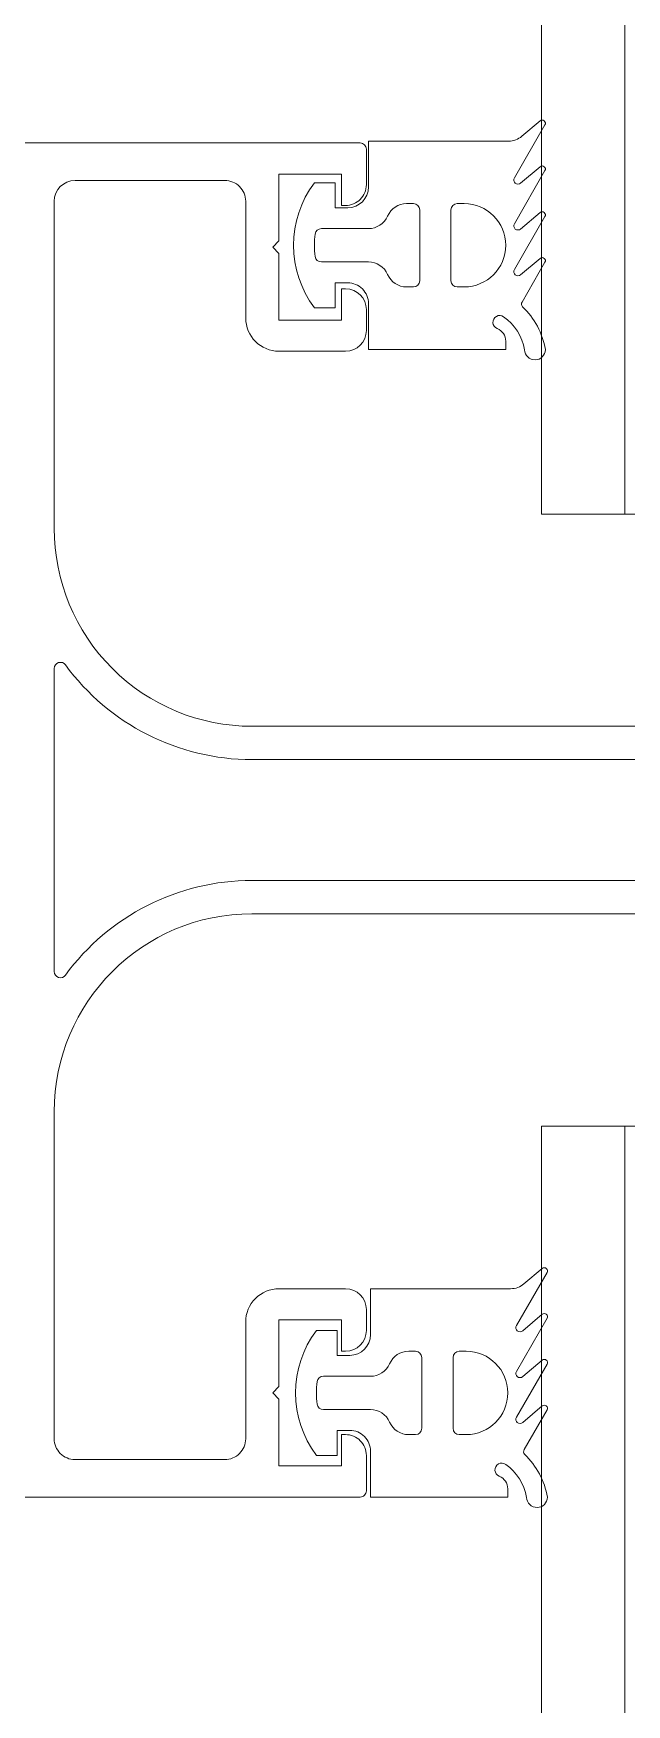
# Model space of a CAD drawing. Extents: x -1299 to 23780, y -3010 to 8106.
# Drawn here: x 4779.01 to 4781.86, y 380.75 to 388.78 of the extents above; entities that cross this region are included whole.
import ezdxf

# ---------------------------------------------------------------- set-up
doc = ezdxf.new("R2010")
doc.units = 0
doc.header["$LTSCALE"] = 25
doc.header["$MEASUREMENT"] = 0
doc.layers.add('10', color=9, linetype='Continuous', lineweight=9)
doc.layers.add('15', color=9, linetype='Continuous', lineweight=9)

# ---------------------------------------------------------------- blocks, each defined once
blk = doc.blocks.new('*U441')
at = {"layer": '10'}
blk.add_line((-1.468840347965794, -18.9468617151615), (-1.468840347965794, -22.6988617151037), dxfattribs=at)
for points in [[(3.250000000022566, -15.53519760309518), (3.250000000022566, -16.60519760310126), (3.250000000022566, -18.07519760311334, -0.4142135623735391), (3.220000000029983, -18.10519760311126), (3.050000000025477, -18.10519760311126, -0.4142135623730951), (2.950000000026932, -18.00519760310999), (2.950000000026932, -17.98519760311501), (3.100000000024748, -17.98519760311501), (3.100000000024748, -17.68519760311028), (2.780000000022425, -17.68519760311028), (2.750000000018246, -17.6551976031069), (2.720000000013953, -17.68519760311028), (2.400000000023339, -17.68519760311028), (2.400000000023339, -17.98519760311501), (2.550000000021157, -17.98519760311501), (2.550000000021157, -18.00519760310999, -0.4142135623730951), (2.450000000022612, -18.10519760311126), (2.350000000024067, -18.10519760311126, -0.4142135623730951), (2.250000000013812, -18.00519760310999), (2.250000000013812, -17.68519760311028, -0.4142135623730951), (2.410000000020829, -17.52519760310679), (2.970000000022025, -17.52519760310679, 0.4142135623730951), (3.07000000002057, -17.42519760310552), (3.07000000002057, -16.70519760310253, 0.4142135623730951), (2.970000000022025, -16.60519760310126), (1.400000000014586, -16.60519760310126, 0.4142135623730951), (0.4500000000051046, -17.55519760310471), (0.4500000000051046, -20.23519760313138)], [(-0.4500000000051046, -20.23519760313138), (-0.4500000000051046, -17.55519760310471, 0.4142135623730951), (-1.400000000002876, -16.60519760310126), (-2.970000000021912, -16.60519760310126, 0.4142135623730951), (-3.070000000020456, -16.70519760310253), (-3.070000000020456, -17.42519760310552, 0.4142135623730951), (-2.970000000021912, -17.52519760310679), (-2.410000000009119, -17.52519760310679, -0.4142135623730951), (-2.250000000013812, -17.68519760310755), (-2.250000000013812, -18.00519760310999, -0.4142135623730284), (-2.350000000023953, -18.10519760311126), (-2.450000000010902, -18.10519760311126, -0.4142135623730284), (-2.550000000021043, -18.00519760310999), (-2.550000000021043, -17.98519760311228), (-2.40000000001163, -17.98519760311228), (-2.40000000001163, -17.68519760310755), (-2.720000000013953, -17.68519760310755), (-2.750000000018133, -17.6551976031069), (-2.780000000022425, -17.68519760310755), (-3.100000000024748, -17.68519760310482), (-3.100000000024748, -17.98519760310592), (-2.950000000026932, -17.98519760311228), (-2.950000000026932, -18.00519760310999, -0.4142135623730951), (-3.050000000013767, -18.10519760311126), (-3.220000000018274, -18.10519760311126, -0.4142135623735389), (-3.250000000022566, -18.07519760311334), (-3.250000000022566, -16.60519760310126), (-3.250000000022566, -15.53519760308972, -0.4142135623733171)]]:
    blk.add_lwpolyline(points, format="xyb", dxfattribs=at)
for points in [[(0.2600000000055047, -19.905197603126, 0.4142135623730951), (0.2899999999980878, -19.87519760312807), (0.2899999999980878, -17.55519760310471, -0.2391816023823669), (0.7445145166836369, -16.65940812942244, 0.7252470296342042), (0.7267986928123378, -16.60519760310126), (5.68e-14, -16.60519760310126), (-0.7267986928123378, -16.60519760310126, 0.7252470296342604), (-0.7445145166836369, -16.65940812942244, -0.2391816023823647), (-0.2899999999980878, -17.55519760310471), (-0.2900000000096838, -19.87519760312807, 0.4142135623733171), (-0.2600000000055047, -19.905197603126), (5.68e-14, -19.905197603126)], [(-2.470000841030753, -18.12519784340657, -0.4142135623726288), (-2.570000841036574, -18.02519784340438), (-2.570000841036574, -17.96519784340671), (-2.450000841033954, -17.96519784340671), (-2.450000841033954, -17.86519784340453, 0.3333333333332321), (-3.050000841047051, -17.86519784340453), (-3.050000841047051, -17.96519784340671), (-2.930000841044432, -17.96519784340671), (-2.930000841044432, -18.02519784340438, -0.4142135623730951), (-3.030000841042976, -18.12519784340657), (-3.250000841051416, -18.12519784340657), (-3.250000841051416, -18.78467284872204), (-3.210521446608083, -18.78467284872204, 0.3076847592327314), (-3.15008207709053, -18.74359109725083, -1.128701775593258), (-3.093050200151822, -18.77457037768727, -0.2012120834861351), (-3.251295199175558, -18.87516656883054, 0.9785310008365528), (-3.250821673778602, -18.97519784343058, 0.1612998685772857), (-3.044731790725393, -18.86481259009997, -0.3075716929249019), (-3.022312757575321, -18.86316905927197), (-2.831753973625212, -18.97318822449051, 0.8390996311750223), (-2.812763306976023, -18.95055602928733), (-2.891905644590053, -18.85623786410906, -0.8390996311790603), (-2.866584755722044, -18.82606160383693), (-2.611753973616771, -18.97318822449051, 0.8390996311775001), (-2.592763306967583, -18.95055602928733), (-2.671905644581613, -18.85623786410906, -0.8390996311751685), (-2.64658475572088, -18.82606160383693), (-2.391753973615607, -18.97318822449051, 0.8390996311802112), (-2.372763306966419, -18.95055602928733), (-2.451905644573173, -18.85623786410906, -0.8390996311790603), (-2.42658475571244, -18.82606160383693), (-2.171753973607167, -18.97318822449051, 0.8390996311805551), (-2.152763306957979, -18.95055602928733), (-2.226605285339076, -18.8625545862651, -0.1763269807083487), (-2.250000841029589, -18.79827582529651), (-2.250000841029589, -18.12519784340657)], [(3.03884536107779, -18.11537302817123, -0.4142135623726288), (2.938845361071968, -18.01537302816905), (2.938845361071968, -17.95537302817138), (3.058845361074588, -17.95537302817138), (3.058845361074588, -17.85537302816919, 0.3333333333332321), (2.458845361061491, -17.85537302816919), (2.458845361061491, -17.95537302817138), (2.578845361064111, -17.95537302817138), (2.578845361064111, -18.01537302816905, -0.4142135623730951), (2.478845361065566, -18.11537302817123), (2.258845361057126, -18.11537302817123), (2.258845361057126, -18.7748480334867), (2.298324755500459, -18.7748480334867, 0.3076847592327314), (2.358764125018012, -18.73376628201549, -1.128701775593258), (2.415796001956721, -18.76474556245193, -0.2012120834861351), (2.257551002932984, -18.8653417535952, 0.9785310008365528), (2.25802452832994, -18.96537302819524, 0.1612998685772857), (2.46411441138315, -18.85498777486464, -0.3075716929249019), (2.486533444533222, -18.85334424403663), (2.677092228483331, -18.96336340925518, 0.8390996311750223), (2.696082895132519, -18.94073121405199), (2.616940557518489, -18.84641304887373, -0.8390996311790603), (2.642261446386498, -18.8162367886016), (2.897092228491771, -18.96336340925518, 0.8390996311775001), (2.916082895140959, -18.94073121405199), (2.836940557526929, -18.84641304887373, -0.8390996311751685), (2.862261446387662, -18.8162367886016), (3.117092228492936, -18.96336340925518, 0.8390996311802112), (3.136082895142124, -18.94073121405199), (3.056940557535369, -18.84641304887373, -0.8390996311790603), (3.082261446396103, -18.8162367886016), (3.337092228501377, -18.96336340925518, 0.8390996311805551), (3.356082895150564, -18.94073121405199), (3.282240916769467, -18.85272977102977, -0.1763269807083487), (3.258845361078954, -18.78845101006118), (3.258845361078954, -18.11537302817123)], [(-2.670000841035118, -18.12519784340657), (-2.670000841042394, -17.89859178779261, 0.3750467088369516), (-2.695946786983597, -17.86886697247064, 0.06787888806713), (-2.804054895097408, -17.86886697247064, 0.3750467088364983), (-2.830000841038612, -17.89859178779261), (-2.830000841038612, -18.12519784340657, -0.29821662669872), (-2.890000841043558, -18.21684935730627, 0.2982166266987449), (-2.950000841048507, -18.30850087120962), (-2.950000841048507, -18.34158685996408, 0.4142135623731131), (-2.920000841042393, -18.37158685996292), (-2.580000841038611, -18.37158685996292, 0.4142135623730951), (-2.550000841039775, -18.34158685996408), (-2.550000841039775, -18.30850087120962, 0.2982166266986086), (-2.610000841037447, -18.21684935730627, -0.2982166266982826)], [(2.838845361073424, -18.11537302817123), (2.838845361066148, -17.88876697255728, 0.3750467088369516), (2.812899415124945, -17.85904215723531, 0.06787888806713), (2.704791307011134, -17.85904215723531, 0.3750467088364983), (2.678845361069932, -17.88876697255728), (2.678845361069932, -18.11537302817123, -0.29821662669872), (2.618845361064984, -18.20702454207094, 0.2982166266987449), (2.558845361060036, -18.29867605597428), (2.558845361060036, -18.33176204472875, 0.4142135623731131), (2.588845361066148, -18.36176204472758), (2.928845361069931, -18.36176204472758, 0.4142135623730951), (2.958845361068767, -18.33176204472875), (2.958845361068767, -18.29867605597428, 0.2982166266986086), (2.898845361071096, -18.20702454207094, -0.2982166266982826)], [(-2.950000841048507, -18.55158685996321), (-2.950000841048507, -18.58467284871403, 0.9999999999999428), (-2.550000841039775, -18.58467284871403), (-2.550000841039775, -18.55158685996321, 0.4142135623731684), (-2.580000841038611, -18.52158685996437), (-2.920000841042393, -18.52158685996437, 0.4142135623730951)], [(2.558845361060036, -18.54176204472787), (2.558845361060036, -18.5748480334787, 0.9999999999999428), (2.958845361068767, -18.5748480334787), (2.958845361068767, -18.54176204472787, 0.4142135623731684), (2.928845361069931, -18.51176204472904), (2.588845361066148, -18.51176204472904, 0.4142135623730951)]]:
    blk.add_lwpolyline(points, format="xyb", close=True, dxfattribs=at)
at = {"layer": '15'}
for p, q in [((-1.468840347965794, -18.9468617151615), (-62.69886602103907, -18.9468617151615)), ((1.468840347965794, -18.9468617151615), (1.468840347965794, -22.6988617151037)), ((1.468840347965794, -18.9468617151615), (160.0446706908499, -18.9468617151615)), ((-1.468840347965794, -19.34686171515932), (-62.69886602103907, -19.34686171515932)), ((1.468840347965794, -19.34686171515932), (160.0446706908499, -19.34686171515932))]:
    blk.add_line(p, q, dxfattribs=at)
blk = doc.blocks.new('p-zemin kat')
at = {"layer": '10', "rotation": 90}
blk.add_blockref('*U441', (4762.499999999862, 385.0000043105902), dxfattribs=at)

msp = doc.modelspace()

# ---------------------------------------------------------------- block references
at = {"layer": '10'}
msp.add_blockref('p-zemin kat', (1.42e-14, 0), dxfattribs=at)

doc.saveas('drawing.dxf')
